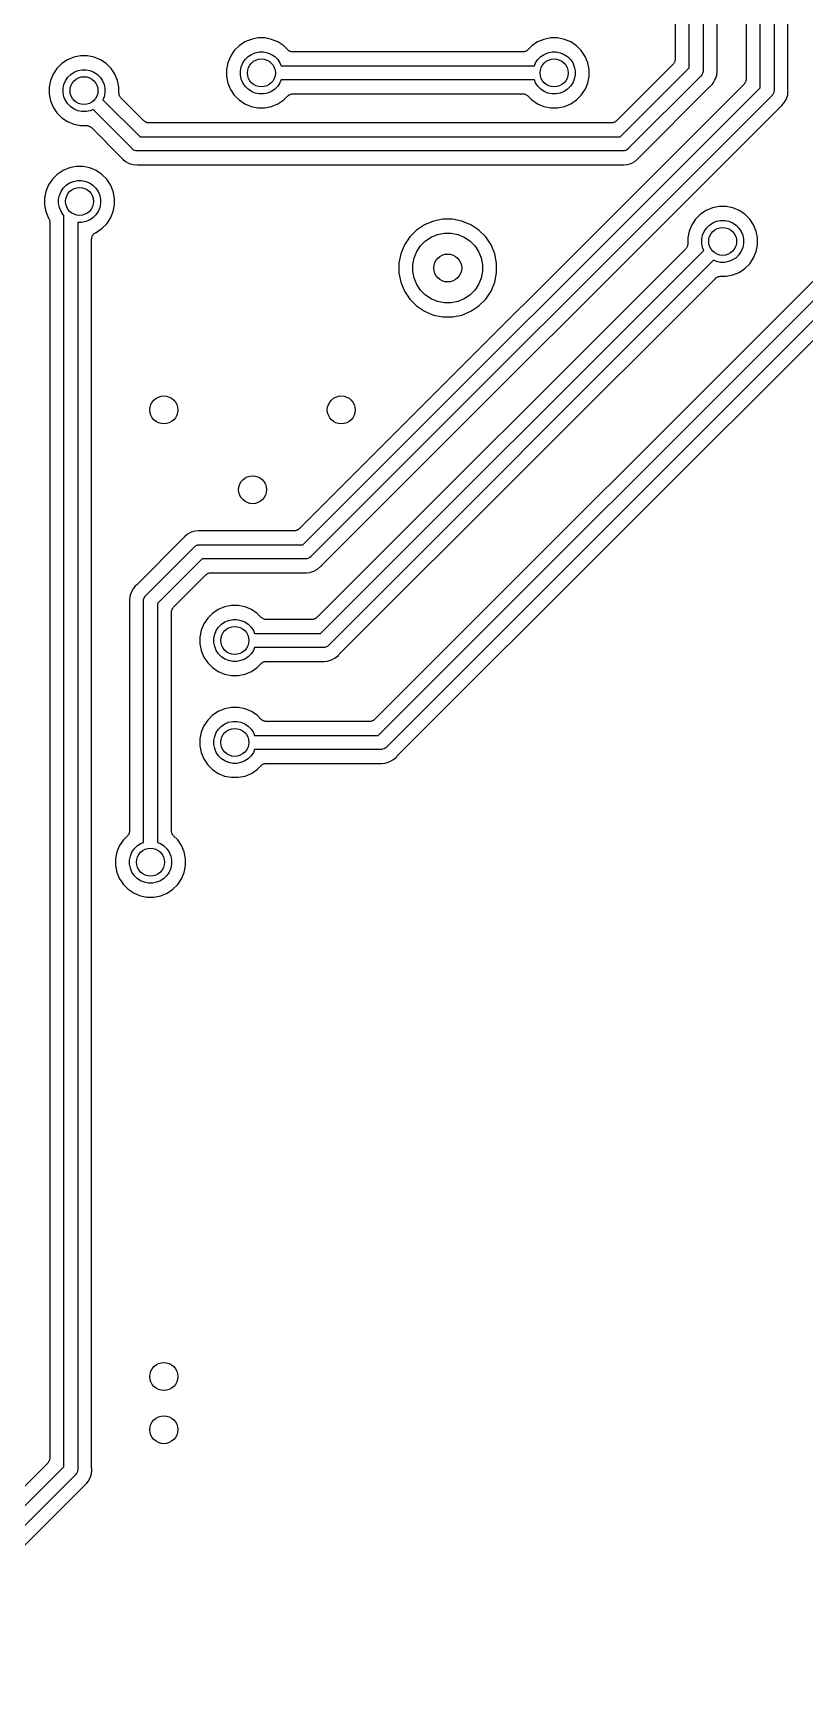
# Model space of a CAD drawing. Extents: x 49 to 143, y -158 to -38.
# Drawn here: x 99.73 to 110.78, y -123.01 to -99.38 of the extents above; entities that cross this region are included whole.
import ezdxf

# ---------------------------------------------------------------- set-up
doc = ezdxf.new("R2010")
doc.units = 0
doc.layers.add('BLACK', color=7, linetype='CONTINUOUS')

msp = doc.modelspace()

# ---------------------------------------------------------------- linework, layer by layer
at = {"layer": 'BLACK', "linetype": 'CONTINUOUS'}
for p, q in [((110.136, -100.162), (110.136, -92.9933)), ((110.336, -92.9933), (110.336, -100.198)), ((109.936, -93.1585), (109.936, -100.037)), ((110.536, -100.183), (110.536, -93.1585)), ((109.12, -99.8787), (109.12, -96.0413)), ((109.32, -96.0413), (109.32, -99.9153)), ((108.92, -96.2065), (108.92, -99.7545)), ((109.52, -99.9005), (109.52, -96.2065)), ((102.851, -99.4682), (102.76, -99.5059)), ((102.948, -99.449), (102.851, -99.4682)), ((103.046, -99.449), (102.948, -99.449)), ((103.143, -99.4682), (103.046, -99.449)), ((103.234, -99.5059), (103.143, -99.4682)), ((107.042, -99.4682), (106.951, -99.5059)), ((107.139, -99.449), (107.042, -99.4682)), ((107.237, -99.449), (107.139, -99.449)), ((107.334, -99.4682), (107.237, -99.449)), ((107.425, -99.5059), (107.334, -99.4682)), ((100.408, -99.703), (100.311, -99.7222)), ((100.506, -99.703), (100.408, -99.703)), ((100.603, -99.7222), (100.506, -99.703)), ((102.554, -99.7122), (102.516, -99.8032)), ((102.609, -99.6303), (102.554, -99.7122)), ((102.678, -99.5606), (102.609, -99.6303)), ((102.76, -99.5059), (102.678, -99.5606)), ((102.764, -99.7578), (102.806, -99.716)), ((102.806, -99.716), (102.855, -99.6831)), ((102.855, -99.6831), (102.909, -99.6605)), ((102.909, -99.6605), (102.967, -99.649)), ((102.967, -99.649), (103.027, -99.649)), ((103.027, -99.649), (103.085, -99.6605)), ((103.085, -99.6605), (103.139, -99.6831)), ((103.139, -99.6831), (103.188, -99.716)), ((103.188, -99.716), (103.23, -99.7578)), ((103.316, -99.5606), (103.234, -99.5059)), ((103.375, -99.6197), (103.316, -99.5606)), ((103.382, -99.6256), (103.375, -99.6197)), ((103.389, -99.6315), (103.382, -99.6256)), ((103.389, -99.6318), (103.389, -99.6315)), ((103.39, -99.6321), (103.389, -99.6318)), ((103.398, -99.6365), (103.39, -99.6321)), ((103.406, -99.6409), (103.398, -99.6365)), ((103.407, -99.6411), (103.406, -99.6409)), ((103.407, -99.6413), (103.407, -99.6411)), ((103.416, -99.644), (103.407, -99.6413)), ((103.425, -99.6468), (103.416, -99.644)), ((103.425, -99.6469), (103.425, -99.6468)), ((103.426, -99.647), (103.425, -99.6469)), ((103.435, -99.648), (103.426, -99.647)), ((103.444, -99.649), (103.435, -99.648)), ((103.445, -99.649), (103.444, -99.649)), ((103.446, -99.649), (103.445, -99.649)), ((103.445, -99.649), (103.445, -99.649)), ((103.445, -99.649), (103.445, -99.649)), ((106.739, -99.649), (103.446, -99.649)), ((114.225, -99.6), (104.617, -109.208)), ((104.67, -109.438), (114.454, -99.6536)), ((106.749, -99.6481), (106.739, -99.649)), ((106.758, -99.6473), (106.749, -99.6481)), ((106.759, -99.6471), (106.758, -99.6471)), ((106.758, -99.6471), (106.758, -99.6473)), ((106.768, -99.6444), (106.759, -99.6471)), ((106.777, -99.6418), (106.768, -99.6444)), ((106.778, -99.6415), (106.777, -99.6416)), ((106.777, -99.6416), (106.777, -99.6418)), ((106.786, -99.6371), (106.778, -99.6415)), ((106.794, -99.6329), (106.786, -99.6371)), ((106.795, -99.6323), (106.794, -99.6325)), ((106.794, -99.6325), (106.794, -99.6329)), ((106.802, -99.6265), (106.795, -99.6323)), ((106.809, -99.6207), (106.802, -99.6265)), ((106.81, -99.62), (106.809, -99.6207)), ((106.869, -99.5606), (106.81, -99.6197)), ((106.81, -99.6197), (106.81, -99.6199)), ((106.81, -99.6199), (106.81, -99.62)), ((106.81, -99.62), (106.81, -99.62)), ((106.951, -99.5059), (106.869, -99.5606)), ((106.955, -99.7578), (106.997, -99.716)), ((106.997, -99.716), (107.046, -99.6831)), ((107.046, -99.6831), (107.1, -99.6605)), ((107.1, -99.6605), (107.158, -99.649)), ((107.158, -99.649), (107.218, -99.649)), ((107.218, -99.649), (107.276, -99.6605)), ((107.276, -99.6605), (107.33, -99.6831)), ((107.33, -99.6831), (107.379, -99.716)), ((107.379, -99.716), (107.421, -99.7578)), ((107.507, -99.5606), (107.425, -99.5059)), ((107.576, -99.6303), (107.507, -99.5606)), ((107.631, -99.7122), (107.576, -99.6303)), ((107.669, -99.8032), (107.631, -99.7122)), ((100.069, -99.8843), (100.014, -99.9662)), ((100.138, -99.8146), (100.069, -99.8843)), ((100.22, -99.7599), (100.138, -99.8146)), ((100.311, -99.7222), (100.22, -99.7599)), ((100.266, -99.97), (100.315, -99.9371)), ((100.315, -99.9371), (100.369, -99.9145)), ((100.369, -99.9145), (100.427, -99.903)), ((100.427, -99.903), (100.487, -99.903)), ((100.487, -99.903), (100.545, -99.9145)), ((100.545, -99.9145), (100.599, -99.9371)), ((100.599, -99.9371), (100.648, -99.97)), ((100.694, -99.7599), (100.603, -99.7222)), ((100.776, -99.8146), (100.694, -99.7599)), ((100.845, -99.8843), (100.776, -99.8146)), ((100.886, -99.9455), (100.845, -99.8843)), ((100.9, -99.9662), (100.886, -99.9455)), ((102.516, -99.8032), (102.497, -99.8998)), ((102.497, -99.8998), (102.497, -99.9982)), ((102.697, -99.9195), (102.709, -99.8615)), ((102.697, -99.9785), (102.697, -99.9195)), ((102.709, -99.8615), (102.731, -99.8069)), ((102.731, -99.8069), (102.764, -99.7578)), ((103.23, -99.7578), (103.263, -99.8069)), ((103.263, -99.8069), (103.28, -99.849)), ((103.28, -99.849), (106.905, -99.849)), ((114.621, -99.7692), (104.786, -109.605)), ((106.905, -99.849), (106.922, -99.8069)), ((106.922, -99.8069), (106.955, -99.7578)), ((107.421, -99.7578), (107.454, -99.8069)), ((107.454, -99.8069), (107.476, -99.8615)), ((107.476, -99.8615), (107.488, -99.9195)), ((107.488, -99.9195), (107.488, -99.9785)), ((107.688, -99.8998), (107.669, -99.8032)), ((107.688, -99.9982), (107.688, -99.8998)), ((108.891, -99.8252), (108.08, -100.636)), ((108.134, -100.865), (109.12, -99.8787)), ((108.897, -99.818), (108.891, -99.8252)), ((108.903, -99.811), (108.897, -99.818)), ((108.908, -99.8019), (108.903, -99.8101)), ((108.903, -99.8101), (108.903, -99.8105)), ((108.903, -99.8105), (108.903, -99.811)), ((108.912, -99.7939), (108.908, -99.8019)), ((108.915, -99.784), (108.912, -99.7929)), ((108.912, -99.7929), (108.912, -99.7934)), ((108.912, -99.7934), (108.912, -99.7939)), ((108.918, -99.7753), (108.915, -99.784)), ((108.919, -99.7651), (108.918, -99.7742)), ((108.918, -99.7742), (108.918, -99.7747)), ((108.918, -99.7747), (108.918, -99.7753)), ((108.92, -99.7559), (108.919, -99.7651)), ((108.92, -99.7545), (108.92, -99.7548)), ((108.92, -99.7548), (108.92, -99.7548)), ((108.92, -99.7548), (108.92, -99.7548)), ((108.92, -99.7548), (108.92, -99.7559)), ((109.317, -99.9452), (109.313, -99.9586)), ((109.319, -99.9398), (109.317, -99.9452)), ((109.32, -99.9251), (109.319, -99.9371)), ((109.319, -99.9371), (109.319, -99.9398)), ((109.32, -99.9153), (109.32, -99.9202)), ((109.32, -99.9202), (109.32, -99.925)), ((109.32, -99.925), (109.32, -99.9251)), ((109.516, -99.979), (109.52, -99.93)), ((109.52, -99.9047), (109.52, -99.9005)), ((109.52, -99.9089), (109.52, -99.9047)), ((109.52, -99.9103), (109.52, -99.9089)), ((109.521, -99.9202), (109.52, -99.9103)), ((109.52, -99.9299), (109.521, -99.9202)), ((109.52, -99.93), (109.52, -99.9299)), ((99.9762, -100.057), (99.957, -100.154)), ((99.957, -100.154), (99.957, -100.252)), ((100.014, -99.9662), (99.9762, -100.057)), ((100.157, -100.173), (100.169, -100.115)), ((100.157, -100.233), (100.157, -100.173)), ((100.169, -100.115), (100.191, -100.061)), ((100.191, -100.061), (100.224, -100.012)), ((100.224, -100.012), (100.266, -99.97)), ((100.648, -99.97), (100.69, -100.012)), ((100.69, -100.012), (100.723, -100.061)), ((100.723, -100.061), (100.745, -100.115)), ((100.745, -100.115), (100.757, -100.173)), ((100.757, -100.173), (100.757, -100.233)), ((100.938, -100.057), (100.9, -99.9662)), ((100.957, -100.154), (100.938, -100.057)), ((100.957, -100.237), (100.957, -100.154)), ((102.497, -99.9982), (102.516, -100.095)), ((102.516, -100.095), (102.554, -100.186)), ((102.554, -100.186), (102.609, -100.268)), ((102.709, -100.037), (102.697, -99.9785)), ((102.731, -100.091), (102.709, -100.037)), ((102.764, -100.14), (102.731, -100.091)), ((102.806, -100.182), (102.764, -100.14)), ((102.855, -100.215), (102.806, -100.182)), ((103.188, -100.182), (103.139, -100.215)), ((103.23, -100.14), (103.188, -100.182)), ((103.263, -100.091), (103.23, -100.14)), ((103.28, -100.049), (103.263, -100.091)), ((106.905, -100.049), (103.28, -100.049)), ((109.907, -100.108), (103.537, -106.478)), ((103.591, -106.707), (110.136, -100.162)), ((106.922, -100.091), (106.905, -100.049)), ((106.955, -100.14), (106.922, -100.091)), ((106.997, -100.182), (106.955, -100.14)), ((107.046, -100.215), (106.997, -100.182)), ((107.379, -100.182), (107.33, -100.215)), ((107.421, -100.14), (107.379, -100.182)), ((107.454, -100.091), (107.421, -100.14)), ((107.476, -100.037), (107.454, -100.091)), ((107.488, -99.9785), (107.476, -100.037)), ((107.576, -100.268), (107.631, -100.186)), ((107.631, -100.186), (107.669, -100.095)), ((107.669, -100.095), (107.688, -99.9982)), ((109.287, -99.9943), (108.249, -101.032)), ((108.401, -101.163), (109.418, -100.146)), ((109.291, -99.9912), (109.287, -99.9943)), ((109.304, -99.976), (109.291, -99.9912)), ((109.313, -99.9586), (109.304, -99.976)), ((109.418, -100.146), (109.419, -100.145)), ((109.419, -100.145), (109.423, -100.143)), ((109.423, -100.143), (109.426, -100.14)), ((109.426, -100.14), (109.433, -100.133)), ((109.433, -100.133), (109.453, -100.109)), ((109.453, -100.109), (109.471, -100.088)), ((109.471, -100.088), (109.486, -100.06)), ((109.486, -100.06), (109.499, -100.036)), ((109.499, -100.036), (109.516, -99.979)), ((109.913, -100.101), (109.907, -100.108)), ((109.919, -100.094), (109.913, -100.101)), ((109.923, -100.085), (109.919, -100.093)), ((109.919, -100.093), (109.919, -100.093)), ((109.919, -100.093), (109.919, -100.094)), ((109.928, -100.077), (109.923, -100.085)), ((109.931, -100.067), (109.928, -100.076)), ((109.928, -100.076), (109.928, -100.076)), ((109.928, -100.076), (109.928, -100.077)), ((109.934, -100.058), (109.931, -100.067)), ((109.935, -100.048), (109.934, -100.057)), ((109.934, -100.057), (109.934, -100.058)), ((109.934, -100.058), (109.934, -100.058)), ((109.936, -100.039), (109.935, -100.048)), ((109.936, -100.037), (109.936, -100.038)), ((109.936, -100.038), (109.936, -100.038)), ((109.936, -100.038), (109.936, -100.038)), ((109.936, -100.038), (109.936, -100.039)), ((110.536, -100.188), (110.536, -100.183)), ((110.536, -100.192), (110.536, -100.188)), ((99.957, -100.252), (99.9762, -100.349)), ((99.9762, -100.349), (100.014, -100.44)), ((100.169, -100.291), (100.157, -100.233)), ((100.191, -100.345), (100.169, -100.291)), ((100.224, -100.394), (100.191, -100.345)), ((100.266, -100.436), (100.224, -100.394)), ((100.745, -100.291), (100.728, -100.333)), ((100.728, -100.333), (101.26, -100.865)), ((100.757, -100.233), (100.745, -100.291)), ((100.958, -100.247), (100.957, -100.237)), ((100.959, -100.256), (100.958, -100.247)), ((100.959, -100.257), (100.959, -100.256)), ((100.959, -100.256), (100.959, -100.256)), ((100.962, -100.266), (100.959, -100.257)), ((100.964, -100.274), (100.962, -100.266)), ((100.964, -100.275), (100.964, -100.274)), ((100.965, -100.275), (100.964, -100.275)), ((100.969, -100.284), (100.965, -100.275)), ((100.973, -100.292), (100.969, -100.284)), ((100.974, -100.293), (100.973, -100.292)), ((100.973, -100.292), (100.973, -100.292)), ((100.98, -100.3), (100.974, -100.293)), ((100.985, -100.307), (100.98, -100.3)), ((100.986, -100.308), (100.985, -100.307)), ((101.314, -100.636), (100.986, -100.308)), ((100.986, -100.308), (100.986, -100.308)), ((100.986, -100.308), (100.986, -100.308)), ((100.986, -100.308), (100.986, -100.308)), ((102.609, -100.268), (102.678, -100.337)), ((102.678, -100.337), (102.76, -100.392)), ((102.76, -100.392), (102.851, -100.43)), ((102.909, -100.237), (102.855, -100.215)), ((102.967, -100.249), (102.909, -100.237)), ((103.027, -100.249), (102.967, -100.249)), ((103.085, -100.237), (103.027, -100.249)), ((103.139, -100.215), (103.085, -100.237)), ((103.143, -100.43), (103.234, -100.392)), ((103.234, -100.392), (103.316, -100.337)), ((103.316, -100.337), (103.375, -100.278)), ((103.375, -100.278), (103.376, -100.277)), ((103.375, -100.278), (103.375, -100.278)), ((103.375, -100.278), (103.375, -100.278)), ((103.375, -100.278), (103.375, -100.278)), ((103.376, -100.277), (103.383, -100.272)), ((103.383, -100.272), (103.39, -100.266)), ((103.39, -100.266), (103.391, -100.265)), ((103.391, -100.265), (103.399, -100.261)), ((103.391, -100.265), (103.391, -100.265)), ((103.399, -100.261), (103.407, -100.257)), ((103.407, -100.257), (103.408, -100.256)), ((103.408, -100.256), (103.417, -100.254)), ((103.408, -100.256), (103.408, -100.256)), ((103.417, -100.254), (103.426, -100.251)), ((103.426, -100.251), (103.427, -100.251)), ((103.427, -100.251), (103.436, -100.25)), ((103.427, -100.251), (103.427, -100.251)), ((103.436, -100.25), (103.446, -100.249)), ((103.446, -100.249), (106.739, -100.249)), ((110.303, -100.277), (103.706, -106.874)), ((106.739, -100.249), (106.74, -100.249)), ((106.74, -100.249), (106.74, -100.249)), ((106.74, -100.249), (106.74, -100.249)), ((106.74, -100.249), (106.741, -100.249)), ((106.741, -100.249), (106.75, -100.25)), ((106.75, -100.25), (106.759, -100.251)), ((106.759, -100.251), (106.76, -100.251)), ((106.76, -100.251), (106.76, -100.251)), ((106.76, -100.251), (106.769, -100.254)), ((106.769, -100.254), (106.778, -100.257)), ((106.778, -100.257), (106.778, -100.257)), ((106.778, -100.257), (106.779, -100.257)), ((106.779, -100.257), (106.787, -100.262)), ((106.787, -100.262), (106.795, -100.266)), ((106.795, -100.266), (106.796, -100.266)), ((106.796, -100.266), (106.796, -100.266)), ((106.796, -100.266), (106.803, -100.272)), ((106.803, -100.272), (106.81, -100.278)), ((106.81, -100.278), (106.869, -100.337)), ((106.869, -100.337), (106.951, -100.392)), ((106.951, -100.392), (107.042, -100.43)), ((107.1, -100.237), (107.046, -100.215)), ((107.158, -100.249), (107.1, -100.237)), ((107.218, -100.249), (107.158, -100.249)), ((107.276, -100.237), (107.218, -100.249)), ((107.33, -100.215), (107.276, -100.237)), ((107.334, -100.43), (107.425, -100.392)), ((107.425, -100.392), (107.507, -100.337)), ((107.507, -100.337), (107.576, -100.268)), ((110.307, -100.274), (110.303, -100.277)), ((110.32, -100.259), (110.307, -100.274)), ((110.329, -100.241), (110.32, -100.259)), ((110.332, -100.23), (110.329, -100.241)), ((110.335, -100.223), (110.332, -100.23)), ((110.336, -100.208), (110.335, -100.215)), ((110.335, -100.215), (110.335, -100.223)), ((110.336, -100.198), (110.336, -100.203)), ((110.336, -100.203), (110.336, -100.208)), ((110.336, -100.208), (110.336, -100.208)), ((110.435, -100.428), (110.439, -100.425)), ((110.439, -100.425), (110.442, -100.422)), ((110.442, -100.422), (110.449, -100.416)), ((110.449, -100.416), (110.487, -100.37)), ((110.487, -100.37), (110.515, -100.318)), ((110.515, -100.318), (110.532, -100.262)), ((110.532, -100.262), (110.536, -100.213)), ((110.536, -100.193), (110.536, -100.192)), ((110.537, -100.203), (110.536, -100.193)), ((110.536, -100.213), (110.537, -100.203)), ((110.536, -100.213), (110.536, -100.213)), ((100.014, -100.44), (100.069, -100.522)), ((100.069, -100.522), (100.138, -100.591)), ((100.138, -100.591), (100.22, -100.646)), ((100.22, -100.646), (100.311, -100.684)), ((100.315, -100.469), (100.266, -100.436)), ((100.369, -100.491), (100.315, -100.469)), ((100.427, -100.503), (100.369, -100.491)), ((100.487, -100.503), (100.427, -100.503)), ((100.545, -100.491), (100.487, -100.503)), ((100.587, -100.474), (100.545, -100.491)), ((101.145, -101.032), (100.587, -100.474)), ((101.321, -100.642), (101.314, -100.636)), ((101.328, -100.648), (101.321, -100.642)), ((101.329, -100.648), (101.328, -100.648)), ((101.337, -100.652), (101.329, -100.648)), ((101.329, -100.648), (101.329, -100.648)), ((101.345, -100.657), (101.337, -100.652)), ((101.346, -100.657), (101.345, -100.657)), ((101.355, -100.66), (101.346, -100.657)), ((101.346, -100.657), (101.346, -100.657)), ((101.364, -100.663), (101.355, -100.66)), ((102.851, -100.43), (102.948, -100.449)), ((102.948, -100.449), (103.046, -100.449)), ((103.046, -100.449), (103.143, -100.43)), ((103.858, -107.005), (110.434, -100.429)), ((107.042, -100.43), (107.139, -100.449)), ((107.139, -100.449), (107.237, -100.449)), ((107.237, -100.449), (107.334, -100.43)), ((108.038, -100.66), (108.029, -100.663)), ((108.047, -100.658), (108.038, -100.66)), ((108.048, -100.657), (108.047, -100.658)), ((108.047, -100.658), (108.047, -100.658)), ((108.056, -100.653), (108.048, -100.657)), ((108.064, -100.649), (108.056, -100.653)), ((108.065, -100.648), (108.064, -100.649)), ((108.064, -100.649), (108.064, -100.649)), ((108.072, -100.642), (108.065, -100.648)), ((108.079, -100.637), (108.072, -100.642)), ((108.08, -100.636), (108.079, -100.637)), ((108.08, -100.636), (108.08, -100.636)), ((108.08, -100.636), (108.08, -100.636)), ((108.08, -100.636), (108.08, -100.636)), ((110.434, -100.429), (110.435, -100.428)), ((100.311, -100.684), (100.408, -100.703)), ((100.408, -100.703), (100.491, -100.703)), ((100.491, -100.703), (100.492, -100.703)), ((100.492, -100.703), (100.492, -100.703)), ((100.492, -100.703), (100.492, -100.703)), ((100.492, -100.703), (100.493, -100.703)), ((100.493, -100.703), (100.502, -100.704)), ((100.502, -100.704), (100.511, -100.705)), ((100.511, -100.705), (100.512, -100.705)), ((100.512, -100.705), (100.512, -100.705)), ((100.512, -100.705), (100.521, -100.708)), ((100.521, -100.708), (100.53, -100.711)), ((100.53, -100.711), (100.53, -100.711)), ((100.53, -100.711), (100.531, -100.711)), ((100.531, -100.711), (100.539, -100.716)), ((100.539, -100.716), (100.547, -100.72)), ((100.547, -100.72), (100.547, -100.72)), ((100.547, -100.72), (100.548, -100.72)), ((100.548, -100.72), (100.555, -100.726)), ((100.555, -100.726), (100.562, -100.732)), ((100.562, -100.732), (100.993, -101.163)), ((101.26, -100.865), (108.134, -100.865)), ((101.365, -100.663), (101.364, -100.663)), ((101.364, -100.663), (101.364, -100.663)), ((101.374, -100.664), (101.365, -100.663)), ((101.383, -100.665), (101.374, -100.664)), ((101.384, -100.665), (101.383, -100.665)), ((101.385, -100.665), (101.384, -100.665)), ((101.384, -100.665), (101.384, -100.665)), ((101.384, -100.665), (101.384, -100.665)), ((108.009, -100.665), (101.385, -100.665)), ((108.019, -100.664), (108.009, -100.665)), ((108.028, -100.663), (108.019, -100.664)), ((108.029, -100.663), (108.028, -100.663)), ((108.028, -100.663), (108.028, -100.663)), ((101.148, -101.036), (101.145, -101.032)), ((101.163, -101.049), (101.148, -101.036)), ((101.178, -101.057), (101.163, -101.049)), ((101.181, -101.058), (101.178, -101.057)), ((101.199, -101.064), (101.181, -101.058)), ((101.201, -101.064), (101.199, -101.064)), ((101.214, -101.065), (101.201, -101.064)), ((101.219, -101.065), (101.214, -101.065)), ((101.214, -101.065), (101.214, -101.065)), ((101.224, -101.065), (101.219, -101.065)), ((108.17, -101.065), (101.224, -101.065)), ((108.175, -101.065), (108.17, -101.065)), ((108.18, -101.065), (108.175, -101.065)), ((108.195, -101.064), (108.18, -101.065)), ((108.18, -101.065), (108.18, -101.065)), ((108.214, -101.058), (108.195, -101.064)), ((108.231, -101.049), (108.214, -101.058)), ((108.246, -101.036), (108.231, -101.049)), ((108.249, -101.032), (108.246, -101.036)), ((100.157, -101.347), (100.075, -101.402)), ((100.248, -101.31), (100.157, -101.347)), ((100.344, -101.29), (100.248, -101.31)), ((100.443, -101.29), (100.344, -101.29)), ((100.539, -101.31), (100.443, -101.29)), ((100.63, -101.347), (100.539, -101.31)), ((100.712, -101.402), (100.63, -101.347)), ((100.993, -101.163), (100.994, -101.164)), ((100.994, -101.164), (100.997, -101.168)), ((100.997, -101.168), (101, -101.171)), ((101, -101.171), (101.006, -101.178)), ((101.006, -101.178), (101.013, -101.184)), ((101.013, -101.184), (101.013, -101.184)), ((101.013, -101.184), (101.052, -101.216)), ((101.052, -101.216), (101.104, -101.244)), ((101.104, -101.244), (101.16, -101.261)), ((101.16, -101.261), (101.219, -101.266)), ((101.219, -101.266), (101.229, -101.265)), ((101.229, -101.265), (101.23, -101.265)), ((101.23, -101.265), (101.234, -101.265)), ((101.234, -101.265), (101.239, -101.265)), ((101.239, -101.265), (108.156, -101.265)), ((108.156, -101.265), (108.157, -101.265)), ((108.157, -101.265), (108.161, -101.265)), ((108.161, -101.265), (108.165, -101.265)), ((108.165, -101.265), (108.175, -101.266)), ((108.175, -101.266), (108.185, -101.265)), ((108.185, -101.265), (108.234, -101.261)), ((108.185, -101.265), (108.185, -101.265)), ((108.234, -101.261), (108.291, -101.244)), ((108.291, -101.244), (108.343, -101.216)), ((108.343, -101.216), (108.388, -101.178)), ((108.388, -101.178), (108.395, -101.171)), ((108.395, -101.169), (108.398, -101.166)), ((108.395, -101.171), (108.395, -101.169)), ((108.398, -101.166), (108.401, -101.163)), ((99.9504, -101.554), (99.9127, -101.645)), ((100.005, -101.472), (99.9504, -101.554)), ((100.075, -101.402), (100.005, -101.472)), ((100.128, -101.648), (100.16, -101.599)), ((100.16, -101.599), (100.202, -101.557)), ((100.202, -101.557), (100.251, -101.525)), ((100.251, -101.525), (100.306, -101.502)), ((100.306, -101.502), (100.364, -101.49)), ((100.364, -101.49), (100.423, -101.49)), ((100.423, -101.49), (100.481, -101.502)), ((100.481, -101.502), (100.536, -101.525)), ((100.536, -101.525), (100.585, -101.557)), ((100.585, -101.557), (100.627, -101.599)), ((100.627, -101.599), (100.659, -101.648)), ((100.782, -101.472), (100.712, -101.402)), ((100.837, -101.554), (100.782, -101.472)), ((100.874, -101.645), (100.837, -101.554)), ((99.9127, -101.645), (99.8935, -101.741)), ((99.8935, -101.741), (99.8935, -101.84)), ((99.8935, -101.84), (99.9127, -101.936)), ((100.093, -101.761), (100.105, -101.703)), ((100.093, -101.82), (100.093, -101.761)), ((100.105, -101.878), (100.093, -101.82)), ((100.105, -101.703), (100.128, -101.648)), ((100.659, -101.648), (100.682, -101.703)), ((100.682, -101.703), (100.694, -101.761)), ((100.694, -101.82), (100.682, -101.878)), ((100.694, -101.761), (100.694, -101.82)), ((100.893, -101.741), (100.874, -101.645)), ((100.874, -101.936), (100.893, -101.84)), ((100.893, -101.84), (100.893, -101.741)), ((99.9127, -101.936), (99.9504, -102.027)), ((99.9504, -102.027), (99.9546, -102.036)), ((99.9546, -102.036), (99.959, -102.044)), ((99.959, -102.044), (99.9591, -102.044)), ((99.9591, -102.044), (99.9594, -102.045)), ((99.9594, -102.045), (99.9619, -102.054)), ((99.9619, -102.054), (99.9646, -102.062)), ((99.9646, -102.062), (99.9647, -102.063)), ((99.9647, -102.063), (99.9648, -102.063)), ((99.9648, -102.063), (99.9656, -102.073)), ((99.9656, -102.073), (99.9665, -102.082)), ((100.128, -101.933), (100.105, -101.878)), ((100.16, -101.982), (100.128, -101.933)), ((100.167, -101.988), (100.16, -101.982)), ((100.166, -119.91), (100.167, -101.988)), ((100.481, -102.079), (100.423, -102.09)), ((100.536, -102.056), (100.481, -102.079)), ((100.585, -102.024), (100.536, -102.056)), ((100.627, -101.982), (100.585, -102.024)), ((100.659, -101.933), (100.627, -101.982)), ((100.682, -101.878), (100.659, -101.933)), ((100.782, -102.109), (100.837, -102.027)), ((100.837, -102.027), (100.874, -101.936)), ((105.46, -102.07), (105.332, -102.123)), ((105.595, -102.043), (105.46, -102.07)), ((105.733, -102.043), (105.595, -102.043)), ((105.868, -102.07), (105.733, -102.043)), ((105.996, -102.123), (105.868, -102.07)), ((109.213, -102.043), (109.158, -102.125)), ((109.282, -101.974), (109.213, -102.043)), ((109.364, -101.919), (109.282, -101.974)), ((109.455, -101.881), (109.364, -101.919)), ((109.552, -101.862), (109.455, -101.881)), ((109.459, -102.096), (109.513, -102.074)), ((109.513, -102.074), (109.571, -102.062)), ((109.65, -101.862), (109.552, -101.862)), ((109.571, -102.062), (109.631, -102.062)), ((109.631, -102.062), (109.689, -102.074)), ((109.747, -101.881), (109.65, -101.862)), ((109.689, -102.074), (109.743, -102.096)), ((109.838, -101.919), (109.747, -101.881)), ((109.92, -101.974), (109.838, -101.919)), ((109.989, -102.043), (109.92, -101.974)), ((110.044, -102.125), (109.989, -102.043)), ((99.9665, -102.082), (99.9665, -119.786)), ((100.423, -102.09), (100.367, -102.09)), ((100.367, -102.09), (100.367, -119.947)), ((100.568, -102.316), (100.569, -102.307)), ((100.569, -102.306), (100.572, -102.297)), ((100.569, -102.307), (100.569, -102.306)), ((100.569, -102.307), (100.569, -102.307)), ((100.572, -102.297), (100.574, -102.288)), ((100.574, -102.288), (100.575, -102.287)), ((100.574, -102.288), (100.574, -102.288)), ((100.575, -102.287), (100.579, -102.279)), ((100.579, -102.279), (100.583, -102.271)), ((100.583, -102.271), (100.584, -102.271)), ((100.584, -102.27), (100.59, -102.263)), ((100.584, -102.271), (100.584, -102.27)), ((100.59, -102.263), (100.596, -102.256)), ((100.596, -102.256), (100.597, -102.255)), ((100.596, -102.256), (100.596, -102.256)), ((100.597, -102.255), (100.604, -102.25)), ((100.604, -102.25), (100.611, -102.244)), ((100.611, -102.244), (100.611, -102.243)), ((100.611, -102.243), (100.612, -102.243)), ((100.612, -102.243), (100.62, -102.239)), ((100.62, -102.239), (100.628, -102.234)), ((100.628, -102.234), (100.63, -102.234)), ((100.63, -102.234), (100.712, -102.179)), ((100.712, -102.179), (100.782, -102.109)), ((105.12, -102.297), (105.044, -102.411)), ((105.218, -102.199), (105.12, -102.297)), ((105.332, -102.123), (105.218, -102.199)), ((105.345, -102.355), (105.427, -102.3)), ((105.427, -102.3), (105.518, -102.262)), ((105.518, -102.262), (105.615, -102.243)), ((105.615, -102.243), (105.713, -102.243)), ((105.713, -102.243), (105.81, -102.262)), ((105.81, -102.262), (105.901, -102.3)), ((105.901, -102.3), (105.983, -102.355)), ((106.11, -102.199), (105.996, -102.123)), ((106.208, -102.297), (106.11, -102.199)), ((106.284, -102.411), (106.208, -102.297)), ((109.12, -102.216), (109.101, -102.313)), ((109.101, -102.313), (109.101, -102.396)), ((109.158, -102.125), (109.12, -102.216)), ((109.301, -102.332), (109.313, -102.274)), ((109.313, -102.274), (109.335, -102.22)), ((109.335, -102.22), (109.368, -102.171)), ((109.368, -102.171), (109.41, -102.129)), ((109.41, -102.129), (109.459, -102.096)), ((109.743, -102.096), (109.792, -102.129)), ((109.792, -102.129), (109.834, -102.171)), ((109.834, -102.171), (109.867, -102.22)), ((109.867, -102.22), (109.889, -102.274)), ((109.889, -102.274), (109.901, -102.332)), ((110.082, -102.216), (110.044, -102.125)), ((110.101, -102.313), (110.082, -102.216)), ((110.101, -102.411), (110.101, -102.313)), ((100.566, -102.327), (100.567, -102.326)), ((100.566, -119.932), (100.566, -102.327)), ((100.567, -102.325), (100.568, -102.316)), ((100.567, -102.326), (100.567, -102.325)), ((100.567, -102.326), (100.567, -102.326)), ((100.567, -102.326), (100.567, -102.326)), ((109.072, -102.467), (103.791, -107.748)), ((103.845, -107.977), (109.33, -102.492)), ((104.991, -102.539), (104.964, -102.674)), ((105.044, -102.411), (104.991, -102.539)), ((105.183, -102.597), (105.221, -102.506)), ((105.221, -102.506), (105.276, -102.424)), ((105.276, -102.424), (105.345, -102.355)), ((105.983, -102.355), (106.052, -102.424)), ((106.052, -102.424), (106.107, -102.506)), ((106.107, -102.506), (106.145, -102.597)), ((106.337, -102.539), (106.284, -102.411)), ((106.364, -102.674), (106.337, -102.539)), ((109.078, -102.46), (109.072, -102.467)), ((109.084, -102.453), (109.078, -102.46)), ((109.088, -102.444), (109.084, -102.452)), ((109.084, -102.452), (109.084, -102.452)), ((109.084, -102.452), (109.084, -102.453)), ((109.093, -102.436), (109.088, -102.444)), ((109.096, -102.426), (109.093, -102.435)), ((109.093, -102.435), (109.093, -102.435)), ((109.093, -102.435), (109.093, -102.436)), ((109.099, -102.417), (109.096, -102.426)), ((109.1, -102.407), (109.099, -102.416)), ((109.099, -102.416), (109.099, -102.417)), ((109.099, -102.417), (109.099, -102.417)), ((109.101, -102.398), (109.1, -102.407)), ((109.101, -102.396), (109.101, -102.397)), ((109.101, -102.397), (109.101, -102.397)), ((109.101, -102.397), (109.101, -102.397)), ((109.101, -102.397), (109.101, -102.398)), ((109.301, -102.392), (109.301, -102.332)), ((109.313, -102.45), (109.301, -102.392)), ((109.33, -102.492), (109.313, -102.45)), ((109.867, -102.504), (109.834, -102.553)), ((109.889, -102.45), (109.867, -102.504)), ((109.901, -102.392), (109.889, -102.45)), ((109.901, -102.332), (109.901, -102.392)), ((110.044, -102.599), (110.082, -102.508)), ((110.082, -102.508), (110.101, -102.411)), ((109.471, -102.633), (103.96, -108.144)), ((104.938, -109.736), (112.025, -102.648)), ((104.964, -102.674), (104.964, -102.812)), ((105.164, -102.694), (105.183, -102.597)), ((105.164, -102.792), (105.164, -102.694)), ((106.145, -102.597), (106.164, -102.694)), ((106.164, -102.694), (106.164, -102.792)), ((106.364, -102.812), (106.364, -102.674)), ((109.513, -102.65), (109.471, -102.633)), ((109.571, -102.662), (109.513, -102.65)), ((109.631, -102.662), (109.571, -102.662)), ((109.689, -102.65), (109.631, -102.662)), ((109.743, -102.628), (109.689, -102.65)), ((109.792, -102.595), (109.743, -102.628)), ((109.834, -102.553), (109.792, -102.595)), ((109.838, -102.805), (109.92, -102.75)), ((109.92, -102.75), (109.989, -102.681)), ((109.989, -102.681), (110.044, -102.599)), ((104.112, -108.275), (109.496, -102.891)), ((104.964, -102.812), (104.991, -102.947)), ((104.991, -102.947), (105.044, -103.075)), ((105.183, -102.889), (105.164, -102.792)), ((105.221, -102.98), (105.183, -102.889)), ((105.276, -103.062), (105.221, -102.98)), ((106.107, -102.98), (106.052, -103.062)), ((106.145, -102.889), (106.107, -102.98)), ((106.164, -102.792), (106.145, -102.889)), ((106.284, -103.075), (106.337, -102.947)), ((106.337, -102.947), (106.364, -102.812)), ((109.496, -102.891), (109.497, -102.89)), ((109.496, -102.891), (109.496, -102.891)), ((109.496, -102.891), (109.496, -102.891)), ((109.496, -102.891), (109.496, -102.891)), ((109.497, -102.89), (109.504, -102.885)), ((109.504, -102.885), (109.511, -102.879)), ((109.511, -102.879), (109.512, -102.878)), ((109.512, -102.878), (109.52, -102.874)), ((109.512, -102.878), (109.512, -102.878)), ((109.52, -102.874), (109.529, -102.87)), ((109.529, -102.87), (109.529, -102.869)), ((109.529, -102.869), (109.53, -102.869)), ((109.53, -102.869), (109.538, -102.867)), ((109.538, -102.867), (109.547, -102.864)), ((109.547, -102.864), (109.548, -102.864)), ((109.548, -102.864), (109.557, -102.863)), ((109.548, -102.864), (109.548, -102.864)), ((109.557, -102.863), (109.567, -102.862)), ((109.567, -102.862), (109.65, -102.862)), ((109.65, -102.862), (109.747, -102.843)), ((109.747, -102.843), (109.838, -102.805)), ((105.044, -103.075), (105.12, -103.189)), ((105.12, -103.189), (105.218, -103.287)), ((105.345, -103.131), (105.276, -103.062)), ((105.427, -103.186), (105.345, -103.131)), ((105.518, -103.224), (105.427, -103.186)), ((105.615, -103.243), (105.518, -103.224)), ((105.713, -103.243), (105.615, -103.243)), ((105.81, -103.224), (105.713, -103.243)), ((105.901, -103.186), (105.81, -103.224)), ((105.983, -103.131), (105.901, -103.186)), ((106.052, -103.062), (105.983, -103.131)), ((106.11, -103.287), (106.208, -103.189)), ((106.208, -103.189), (106.284, -103.075)), ((105.218, -103.287), (105.332, -103.363)), ((105.332, -103.363), (105.46, -103.416)), ((105.46, -103.416), (105.595, -103.443)), ((105.595, -103.443), (105.733, -103.443)), ((105.733, -103.443), (105.868, -103.416)), ((105.868, -103.416), (105.996, -103.363)), ((105.996, -103.363), (106.11, -103.287)), ((101.941, -106.556), (101.902, -106.588)), ((101.993, -106.528), (101.941, -106.556)), ((102.049, -106.511), (101.993, -106.528)), ((102.098, -106.507), (102.049, -106.511)), ((102.108, -106.506), (102.098, -106.507)), ((102.098, -106.507), (102.098, -106.507)), ((102.118, -106.507), (102.108, -106.506)), ((102.122, -106.507), (102.118, -106.507)), ((102.126, -106.507), (102.122, -106.507)), ((102.128, -106.507), (102.126, -106.507)), ((103.466, -106.507), (102.128, -106.507)), ((103.476, -106.506), (103.466, -106.507)), ((103.485, -106.505), (103.476, -106.506)), ((103.486, -106.505), (103.485, -106.505)), ((103.485, -106.505), (103.485, -106.505)), ((103.495, -106.502), (103.486, -106.505)), ((103.503, -106.5), (103.495, -106.502)), ((103.504, -106.5), (103.503, -106.5)), ((103.513, -106.495), (103.504, -106.499)), ((103.504, -106.499), (103.504, -106.5)), ((103.521, -106.491), (103.513, -106.495)), ((103.522, -106.49), (103.521, -106.491)), ((103.521, -106.491), (103.521, -106.491)), ((103.529, -106.484), (103.522, -106.49)), ((103.536, -106.479), (103.529, -106.484)), ((103.537, -106.478), (103.536, -106.479)), ((103.537, -106.478), (103.537, -106.478)), ((103.537, -106.478), (103.537, -106.478)), ((103.537, -106.478), (103.537, -106.478)), ((101.882, -106.609), (101.211, -107.279)), ((101.342, -107.431), (102.034, -106.74)), ((101.885, -106.605), (101.882, -106.609)), ((101.888, -106.603), (101.885, -106.605)), ((101.889, -106.601), (101.888, -106.603)), ((101.895, -106.594), (101.889, -106.601)), ((101.902, -106.588), (101.895, -106.594)), ((101.902, -106.588), (101.902, -106.588)), ((102.034, -106.74), (102.037, -106.736)), ((102.037, -106.736), (102.052, -106.723)), ((102.052, -106.723), (102.07, -106.714)), ((102.07, -106.714), (102.083, -106.71)), ((102.083, -106.71), (102.088, -106.708)), ((102.088, -106.708), (102.09, -106.708)), ((102.09, -106.708), (102.103, -106.707)), ((102.103, -106.707), (102.103, -106.707)), ((102.103, -106.707), (102.108, -106.707)), ((102.108, -106.707), (102.113, -106.707)), ((102.113, -106.707), (103.591, -106.707)), ((102.149, -106.907), (101.509, -107.547)), ((103.627, -106.907), (102.149, -106.907)), ((103.632, -106.907), (103.627, -106.907)), ((103.637, -106.907), (103.632, -106.907)), ((103.652, -106.906), (103.637, -106.907)), ((103.637, -106.907), (103.637, -106.907)), ((103.67, -106.9), (103.652, -106.906)), ((103.688, -106.891), (103.67, -106.9)), ((103.703, -106.878), (103.688, -106.891)), ((103.706, -106.874), (103.703, -106.878)), ((103.799, -107.058), (103.845, -107.02)), ((103.845, -107.02), (103.851, -107.013)), ((103.851, -107.013), (103.852, -107.011)), ((103.852, -107.011), (103.855, -107.008)), ((103.855, -107.008), (103.858, -107.005)), ((101.739, -107.6), (102.203, -107.136)), ((102.203, -107.136), (102.204, -107.135)), ((102.203, -107.136), (102.203, -107.136)), ((102.203, -107.136), (102.203, -107.136)), ((102.203, -107.136), (102.203, -107.136)), ((102.204, -107.135), (102.211, -107.13)), ((102.211, -107.13), (102.218, -107.124)), ((102.218, -107.124), (102.219, -107.123)), ((102.219, -107.123), (102.227, -107.119)), ((102.219, -107.123), (102.219, -107.123)), ((102.227, -107.119), (102.236, -107.115)), ((102.236, -107.115), (102.236, -107.114)), ((102.236, -107.114), (102.237, -107.114)), ((102.237, -107.114), (102.245, -107.112)), ((102.245, -107.112), (102.254, -107.109)), ((102.254, -107.109), (102.255, -107.109)), ((102.255, -107.109), (102.264, -107.108)), ((102.255, -107.109), (102.255, -107.109)), ((102.264, -107.108), (102.274, -107.107)), ((102.274, -107.107), (103.612, -107.107)), ((103.612, -107.107), (103.614, -107.107)), ((103.614, -107.107), (103.618, -107.107)), ((103.618, -107.107), (103.622, -107.107)), ((103.622, -107.107), (103.632, -107.108)), ((103.632, -107.108), (103.642, -107.107)), ((103.642, -107.107), (103.691, -107.103)), ((103.642, -107.107), (103.642, -107.107)), ((103.691, -107.103), (103.747, -107.086)), ((103.747, -107.086), (103.799, -107.058)), ((101.114, -107.447), (101.108, -107.505)), ((101.108, -107.505), (101.109, -107.515)), ((101.122, -107.421), (101.114, -107.447)), ((101.131, -107.39), (101.122, -107.421)), ((101.122, -107.421), (101.122, -107.421)), ((101.159, -107.338), (101.131, -107.39)), ((101.196, -107.292), (101.159, -107.338)), ((101.204, -107.286), (101.196, -107.292)), ((101.207, -107.283), (101.204, -107.286)), ((101.21, -107.28), (101.207, -107.283)), ((101.211, -107.279), (101.21, -107.28)), ((101.309, -107.501), (101.311, -107.487)), ((101.309, -107.505), (101.309, -107.501)), ((101.309, -107.501), (101.309, -107.501)), ((101.309, -107.51), (101.309, -107.505)), ((101.31, -110.969), (101.309, -107.51)), ((101.311, -107.486), (101.313, -107.48)), ((101.311, -107.487), (101.311, -107.486)), ((101.313, -107.48), (101.317, -107.467)), ((101.317, -107.467), (101.326, -107.45)), ((101.326, -107.45), (101.338, -107.434)), ((101.338, -107.434), (101.342, -107.431)), ((101.109, -107.515), (101.109, -107.517)), ((101.109, -107.517), (101.109, -107.521)), ((101.109, -107.521), (101.109, -107.525)), ((101.109, -107.525), (101.11, -110.803)), ((101.509, -107.547), (101.509, -110.969)), ((101.709, -110.803), (101.709, -107.671)), ((101.709, -107.671), (101.71, -107.671)), ((101.71, -107.67), (101.711, -107.661)), ((101.71, -107.671), (101.71, -107.67)), ((101.71, -107.671), (101.71, -107.671)), ((101.71, -107.671), (101.71, -107.671)), ((101.711, -107.661), (101.711, -107.651)), ((101.711, -107.651), (101.712, -107.651)), ((101.712, -107.65), (101.714, -107.642)), ((101.712, -107.651), (101.712, -107.65)), ((101.714, -107.642), (101.717, -107.633)), ((101.717, -107.633), (101.717, -107.632)), ((101.717, -107.632), (101.718, -107.632)), ((101.718, -107.632), (101.722, -107.624)), ((101.722, -107.624), (101.726, -107.616)), ((101.726, -107.616), (101.727, -107.615)), ((101.727, -107.615), (101.733, -107.608)), ((101.727, -107.615), (101.727, -107.615)), ((101.733, -107.608), (101.739, -107.6)), ((102.297, -107.689), (102.228, -107.758)), ((102.379, -107.634), (102.297, -107.689)), ((102.47, -107.596), (102.379, -107.634)), ((102.567, -107.577), (102.47, -107.596)), ((102.665, -107.577), (102.567, -107.577)), ((102.762, -107.596), (102.665, -107.577)), ((102.853, -107.634), (102.762, -107.596)), ((102.935, -107.689), (102.853, -107.634)), ((102.994, -107.748), (102.935, -107.689)), ((103.001, -107.754), (102.994, -107.748)), ((103.79, -107.749), (103.783, -107.754)), ((103.791, -107.748), (103.79, -107.749)), ((103.791, -107.748), (103.791, -107.748)), ((103.791, -107.748), (103.791, -107.748)), ((103.791, -107.748), (103.791, -107.748)), ((102.135, -107.931), (102.116, -108.028)), ((102.173, -107.84), (102.135, -107.931)), ((102.228, -107.758), (102.173, -107.84)), ((102.328, -107.989), (102.35, -107.935)), ((102.35, -107.935), (102.383, -107.886)), ((102.383, -107.886), (102.425, -107.844)), ((102.425, -107.844), (102.474, -107.811)), ((102.474, -107.811), (102.528, -107.789)), ((102.528, -107.789), (102.586, -107.777)), ((102.586, -107.777), (102.646, -107.777)), ((102.646, -107.777), (102.704, -107.789)), ((102.704, -107.789), (102.758, -107.811)), ((102.758, -107.811), (102.807, -107.844)), ((102.807, -107.844), (102.849, -107.886)), ((102.849, -107.886), (102.882, -107.935)), ((102.882, -107.935), (102.899, -107.977)), ((102.899, -107.977), (103.845, -107.977)), ((103.008, -107.76), (103.001, -107.754)), ((103.009, -107.76), (103.008, -107.76)), ((103.008, -107.76), (103.008, -107.76)), ((103.017, -107.764), (103.009, -107.76)), ((103.025, -107.769), (103.017, -107.764)), ((103.026, -107.769), (103.025, -107.769)), ((103.035, -107.772), (103.026, -107.769)), ((103.026, -107.769), (103.026, -107.769)), ((103.044, -107.775), (103.035, -107.772)), ((103.045, -107.775), (103.044, -107.775)), ((103.044, -107.775), (103.044, -107.775)), ((103.054, -107.776), (103.045, -107.775)), ((103.063, -107.777), (103.054, -107.776)), ((103.064, -107.777), (103.063, -107.777)), ((103.065, -107.777), (103.064, -107.777)), ((103.064, -107.777), (103.064, -107.777)), ((103.064, -107.777), (103.064, -107.777)), ((103.72, -107.777), (103.065, -107.777)), ((103.73, -107.776), (103.72, -107.777)), ((103.739, -107.775), (103.73, -107.776)), ((103.74, -107.775), (103.739, -107.775)), ((103.739, -107.775), (103.739, -107.775)), ((103.749, -107.772), (103.74, -107.775)), ((103.757, -107.77), (103.749, -107.772)), ((103.758, -107.77), (103.757, -107.77)), ((103.767, -107.765), (103.758, -107.769)), ((103.758, -107.769), (103.758, -107.77)), ((103.775, -107.761), (103.767, -107.765)), ((103.776, -107.76), (103.775, -107.761)), ((103.775, -107.761), (103.775, -107.761)), ((103.783, -107.754), (103.776, -107.76)), ((102.116, -108.028), (102.116, -108.126)), ((102.116, -108.126), (102.135, -108.223)), ((102.135, -108.223), (102.173, -108.314)), ((102.316, -108.047), (102.328, -107.989)), ((102.316, -108.107), (102.316, -108.047)), ((102.328, -108.165), (102.316, -108.107)), ((102.35, -108.219), (102.328, -108.165)), ((102.383, -108.268), (102.35, -108.219)), ((102.882, -108.219), (102.849, -108.268)), ((102.899, -108.177), (102.882, -108.219)), ((103.881, -108.177), (102.899, -108.177)), ((103.886, -108.177), (103.881, -108.177)), ((103.891, -108.177), (103.886, -108.177)), ((103.906, -108.176), (103.891, -108.177)), ((103.891, -108.177), (103.891, -108.177)), ((103.924, -108.17), (103.906, -108.176)), ((103.942, -108.161), (103.924, -108.17)), ((103.957, -108.148), (103.942, -108.161)), ((103.96, -108.144), (103.957, -108.148)), ((102.173, -108.314), (102.228, -108.396)), ((102.228, -108.396), (102.297, -108.465)), ((102.425, -108.31), (102.383, -108.268)), ((102.474, -108.343), (102.425, -108.31)), ((102.528, -108.365), (102.474, -108.343)), ((102.586, -108.377), (102.528, -108.365)), ((102.646, -108.377), (102.586, -108.377)), ((102.704, -108.365), (102.646, -108.377)), ((102.758, -108.343), (102.704, -108.365)), ((102.807, -108.31), (102.758, -108.343)), ((102.849, -108.268), (102.807, -108.31)), ((102.935, -108.465), (102.994, -108.406)), ((102.994, -108.406), (102.995, -108.405)), ((102.994, -108.406), (102.994, -108.406)), ((102.994, -108.406), (102.994, -108.406)), ((102.994, -108.406), (102.994, -108.406)), ((102.995, -108.405), (103.002, -108.4)), ((103.002, -108.4), (103.009, -108.394)), ((103.009, -108.394), (103.01, -108.393)), ((103.01, -108.393), (103.018, -108.389)), ((103.01, -108.393), (103.01, -108.393)), ((103.018, -108.389), (103.026, -108.385)), ((103.026, -108.385), (103.027, -108.384)), ((103.027, -108.384), (103.036, -108.382)), ((103.027, -108.384), (103.027, -108.384)), ((103.036, -108.382), (103.045, -108.379)), ((103.045, -108.379), (103.046, -108.379)), ((103.046, -108.379), (103.055, -108.378)), ((103.046, -108.379), (103.046, -108.379)), ((103.055, -108.378), (103.065, -108.377)), ((103.065, -108.377), (103.866, -108.377)), ((103.866, -108.377), (103.868, -108.377)), ((103.868, -108.377), (103.872, -108.377)), ((103.872, -108.377), (103.876, -108.377)), ((103.876, -108.377), (103.886, -108.378)), ((103.886, -108.378), (103.896, -108.377)), ((103.896, -108.377), (103.945, -108.373)), ((103.896, -108.377), (103.896, -108.377)), ((103.945, -108.373), (104.001, -108.356)), ((104.001, -108.356), (104.053, -108.328)), ((104.053, -108.328), (104.099, -108.29)), ((104.099, -108.29), (104.105, -108.283)), ((104.105, -108.283), (104.106, -108.281)), ((104.106, -108.281), (104.109, -108.278)), ((104.109, -108.278), (104.112, -108.275)), ((102.297, -108.465), (102.379, -108.52)), ((102.379, -108.52), (102.47, -108.558)), ((102.47, -108.558), (102.567, -108.577)), ((102.567, -108.577), (102.665, -108.577)), ((102.665, -108.577), (102.762, -108.558)), ((102.762, -108.558), (102.853, -108.52)), ((102.853, -108.52), (102.935, -108.465)), ((102.297, -109.149), (102.228, -109.219)), ((102.379, -109.094), (102.297, -109.149)), ((102.47, -109.057), (102.379, -109.094)), ((102.567, -109.037), (102.47, -109.057)), ((102.665, -109.037), (102.567, -109.037)), ((102.762, -109.057), (102.665, -109.037)), ((102.853, -109.094), (102.762, -109.057)), ((102.935, -109.149), (102.853, -109.094)), ((102.994, -109.208), (102.935, -109.149)), ((102.135, -109.392), (102.116, -109.488)), ((102.173, -109.301), (102.135, -109.392)), ((102.228, -109.219), (102.173, -109.301)), ((102.328, -109.45), (102.35, -109.395)), ((102.35, -109.395), (102.383, -109.346)), ((102.383, -109.346), (102.425, -109.304)), ((102.425, -109.304), (102.474, -109.272)), ((102.474, -109.272), (102.528, -109.249)), ((102.528, -109.249), (102.586, -109.237)), ((102.586, -109.237), (102.646, -109.237)), ((102.646, -109.237), (102.704, -109.249)), ((102.704, -109.249), (102.758, -109.272)), ((102.758, -109.272), (102.807, -109.304)), ((102.807, -109.304), (102.849, -109.346)), ((102.849, -109.346), (102.882, -109.395)), ((102.882, -109.395), (102.899, -109.438)), ((103.001, -109.214), (102.994, -109.208)), ((103.008, -109.22), (103.001, -109.214)), ((103.009, -109.221), (103.008, -109.22)), ((103.008, -109.22), (103.008, -109.22)), ((103.017, -109.225), (103.009, -109.221)), ((103.025, -109.229), (103.017, -109.225)), ((103.026, -109.23), (103.025, -109.229)), ((103.035, -109.233), (103.026, -109.23)), ((103.026, -109.23), (103.026, -109.23)), ((103.044, -109.235), (103.035, -109.233)), ((103.045, -109.236), (103.044, -109.235)), ((103.044, -109.235), (103.044, -109.235)), ((103.054, -109.236), (103.045, -109.236)), ((103.063, -109.237), (103.054, -109.236)), ((103.064, -109.237), (103.063, -109.237)), ((103.065, -109.237), (103.064, -109.237)), ((103.064, -109.237), (103.064, -109.237)), ((103.064, -109.237), (103.064, -109.237)), ((104.546, -109.237), (103.065, -109.237)), ((104.555, -109.237), (104.546, -109.237)), ((104.564, -109.236), (104.555, -109.237)), ((104.565, -109.236), (104.564, -109.236)), ((104.574, -109.233), (104.565, -109.236)), ((104.565, -109.236), (104.565, -109.236)), ((104.583, -109.23), (104.574, -109.233)), ((104.584, -109.23), (104.583, -109.23)), ((104.583, -109.23), (104.583, -109.23)), ((104.592, -109.226), (104.584, -109.23)), ((104.6, -109.221), (104.592, -109.226)), ((104.601, -109.221), (104.6, -109.221)), ((104.608, -109.215), (104.601, -109.221)), ((104.601, -109.221), (104.601, -109.221)), ((104.616, -109.209), (104.608, -109.215)), ((104.617, -109.208), (104.616, -109.208)), ((104.616, -109.208), (104.616, -109.208)), ((104.616, -109.208), (104.616, -109.208)), ((104.616, -109.208), (104.616, -109.209)), ((102.116, -109.488), (102.116, -109.587)), ((102.116, -109.587), (102.135, -109.683)), ((102.316, -109.508), (102.328, -109.45)), ((102.316, -109.567), (102.316, -109.508)), ((102.328, -109.625), (102.316, -109.567)), ((102.35, -109.68), (102.328, -109.625)), ((102.899, -109.637), (102.882, -109.68)), ((102.899, -109.438), (104.67, -109.438)), ((104.707, -109.637), (102.899, -109.637)), ((104.712, -109.638), (104.707, -109.637)), ((104.716, -109.637), (104.712, -109.638)), ((104.731, -109.636), (104.716, -109.637)), ((104.716, -109.637), (104.716, -109.637)), ((104.75, -109.63), (104.731, -109.636)), ((104.767, -109.621), (104.75, -109.63)), ((104.783, -109.609), (104.767, -109.621)), ((104.786, -109.605), (104.783, -109.609)), ((102.135, -109.683), (102.173, -109.774)), ((102.173, -109.774), (102.228, -109.856)), ((102.228, -109.856), (102.297, -109.926)), ((102.383, -109.729), (102.35, -109.68)), ((102.425, -109.771), (102.383, -109.729)), ((102.474, -109.803), (102.425, -109.771)), ((102.528, -109.826), (102.474, -109.803)), ((102.586, -109.837), (102.528, -109.826)), ((102.646, -109.837), (102.586, -109.837)), ((102.704, -109.826), (102.646, -109.837)), ((102.758, -109.803), (102.704, -109.826)), ((102.807, -109.771), (102.758, -109.803)), ((102.849, -109.729), (102.807, -109.771)), ((102.882, -109.68), (102.849, -109.729)), ((102.935, -109.926), (102.994, -109.867)), ((102.994, -109.867), (102.995, -109.866)), ((102.994, -109.867), (102.994, -109.867)), ((102.994, -109.867), (102.994, -109.867)), ((102.994, -109.867), (102.994, -109.867)), ((102.995, -109.866), (103.002, -109.86)), ((103.002, -109.86), (103.009, -109.854)), ((103.009, -109.854), (103.01, -109.854)), ((103.01, -109.854), (103.018, -109.849)), ((103.01, -109.854), (103.01, -109.854)), ((103.018, -109.849), (103.026, -109.845)), ((103.026, -109.845), (103.027, -109.845)), ((103.027, -109.845), (103.036, -109.842)), ((103.027, -109.845), (103.027, -109.845)), ((103.036, -109.842), (103.045, -109.839)), ((103.045, -109.839), (103.046, -109.839)), ((103.046, -109.839), (103.055, -109.838)), ((103.046, -109.839), (103.046, -109.839)), ((103.055, -109.838), (103.065, -109.837)), ((103.065, -109.837), (104.692, -109.837)), ((104.692, -109.837), (104.693, -109.838)), ((104.693, -109.838), (104.697, -109.838)), ((104.697, -109.838), (104.702, -109.838)), ((104.702, -109.838), (104.712, -109.839)), ((104.712, -109.839), (104.721, -109.838)), ((104.721, -109.838), (104.77, -109.833)), ((104.721, -109.838), (104.721, -109.838)), ((104.77, -109.833), (104.827, -109.816)), ((104.827, -109.816), (104.879, -109.788)), ((104.879, -109.788), (104.925, -109.751)), ((104.925, -109.751), (104.931, -109.743)), ((104.931, -109.743), (104.932, -109.742)), ((104.932, -109.742), (104.935, -109.739)), ((104.935, -109.739), (104.938, -109.736)), ((102.297, -109.926), (102.379, -109.981)), ((102.379, -109.981), (102.47, -110.018)), ((102.47, -110.018), (102.567, -110.037)), ((102.567, -110.037), (102.665, -110.037)), ((102.665, -110.037), (102.762, -110.018)), ((102.762, -110.018), (102.853, -109.981)), ((102.853, -109.981), (102.935, -109.926)), ((101.109, -110.805), (101.108, -110.814)), ((101.108, -110.814), (101.108, -110.823)), ((101.11, -110.803), (101.109, -110.804)), ((101.109, -110.804), (101.109, -110.804)), ((101.109, -110.804), (101.109, -110.804)), ((101.109, -110.804), (101.109, -110.805)), ((101.71, -110.813), (101.709, -110.803)), ((101.711, -110.822), (101.71, -110.813)), ((101.711, -110.823), (101.711, -110.822)), ((101.711, -110.822), (101.711, -110.822)), ((100.966, -111.015), (100.929, -111.106)), ((101.021, -110.933), (100.966, -111.015)), ((101.08, -110.874), (101.021, -110.933)), ((101.086, -110.867), (101.08, -110.874)), ((101.092, -110.86), (101.086, -110.867)), ((101.093, -110.859), (101.092, -110.86)), ((101.092, -110.86), (101.092, -110.86)), ((101.097, -110.851), (101.093, -110.859)), ((101.101, -110.843), (101.097, -110.851)), ((101.102, -110.842), (101.101, -110.843)), ((101.105, -110.833), (101.102, -110.842)), ((101.102, -110.842), (101.102, -110.842)), ((101.107, -110.824), (101.105, -110.833)), ((101.108, -110.823), (101.107, -110.824)), ((101.107, -110.824), (101.107, -110.824)), ((101.176, -111.061), (101.218, -111.019)), ((101.218, -111.019), (101.267, -110.986)), ((101.267, -110.986), (101.31, -110.969)), ((101.509, -110.969), (101.552, -110.986)), ((101.552, -110.986), (101.601, -111.019)), ((101.601, -111.019), (101.643, -111.061)), ((101.714, -110.832), (101.711, -110.823)), ((101.717, -110.841), (101.714, -110.832)), ((101.717, -110.842), (101.717, -110.841)), ((101.717, -110.841), (101.717, -110.841)), ((101.721, -110.85), (101.717, -110.842)), ((101.726, -110.858), (101.721, -110.85)), ((101.726, -110.859), (101.726, -110.858)), ((101.726, -110.858), (101.726, -110.858)), ((101.732, -110.866), (101.726, -110.859)), ((101.738, -110.873), (101.732, -110.866)), ((101.739, -110.874), (101.738, -110.873)), ((101.798, -110.933), (101.739, -110.874)), ((101.739, -110.874), (101.739, -110.874)), ((101.739, -110.874), (101.739, -110.874)), ((101.739, -110.874), (101.739, -110.874)), ((101.853, -111.015), (101.798, -110.933)), ((101.89, -111.106), (101.853, -111.015)), ((100.929, -111.106), (100.909, -111.203)), ((100.909, -111.203), (100.909, -111.301)), ((101.109, -111.222), (101.121, -111.164)), ((101.109, -111.282), (101.109, -111.222)), ((101.121, -111.34), (101.109, -111.282)), ((101.121, -111.164), (101.144, -111.11)), ((101.144, -111.11), (101.176, -111.061)), ((101.643, -111.061), (101.675, -111.11)), ((101.675, -111.11), (101.698, -111.164)), ((101.698, -111.164), (101.709, -111.222)), ((101.709, -111.282), (101.698, -111.34)), ((101.709, -111.222), (101.709, -111.282)), ((101.909, -111.203), (101.89, -111.106)), ((101.909, -111.301), (101.909, -111.203)), ((100.909, -111.301), (100.929, -111.398)), ((100.929, -111.398), (100.966, -111.489)), ((100.966, -111.489), (101.021, -111.571)), ((101.144, -111.394), (101.121, -111.34)), ((101.176, -111.443), (101.144, -111.394)), ((101.218, -111.485), (101.176, -111.443)), ((101.267, -111.518), (101.218, -111.485)), ((101.322, -111.54), (101.267, -111.518)), ((101.552, -111.518), (101.497, -111.54)), ((101.601, -111.485), (101.552, -111.518)), ((101.643, -111.443), (101.601, -111.485)), ((101.675, -111.394), (101.643, -111.443)), ((101.698, -111.34), (101.675, -111.394)), ((101.798, -111.571), (101.853, -111.489)), ((101.853, -111.489), (101.89, -111.398)), ((101.89, -111.398), (101.909, -111.301)), ((101.021, -111.571), (101.091, -111.64)), ((101.091, -111.64), (101.173, -111.695)), ((101.173, -111.695), (101.264, -111.733)), ((101.264, -111.733), (101.36, -111.752)), ((101.38, -111.552), (101.322, -111.54)), ((101.36, -111.752), (101.459, -111.752)), ((101.439, -111.552), (101.38, -111.552)), ((101.497, -111.54), (101.439, -111.552)), ((101.459, -111.752), (101.555, -111.733)), ((101.555, -111.733), (101.646, -111.695)), ((101.646, -111.695), (101.728, -111.64)), ((101.728, -111.64), (101.798, -111.571)), ((99.9655, -119.796), (99.9645, -119.806)), ((99.9665, -119.787), (99.9655, -119.796)), ((99.9665, -119.786), (99.9665, -119.786)), ((99.9665, -119.786), (99.9665, -119.786)), ((99.9665, -119.786), (99.9665, -119.786)), ((99.9665, -119.786), (99.9665, -119.787)), ((99.9372, -119.857), (97.314, -122.48)), ((97.3676, -122.709), (100.166, -119.91)), ((100.334, -120.026), (97.4832, -122.876)), ((99.9431, -119.849), (99.9372, -119.857)), ((99.949, -119.842), (99.9431, -119.849)), ((99.9493, -119.842), (99.949, -119.842)), ((99.9496, -119.841), (99.9493, -119.842)), ((99.954, -119.833), (99.9496, -119.841)), ((99.9584, -119.825), (99.954, -119.833)), ((99.9586, -119.825), (99.9584, -119.825)), ((99.9588, -119.824), (99.9586, -119.825)), ((99.9615, -119.815), (99.9588, -119.824)), ((99.9643, -119.807), (99.9615, -119.815)), ((99.9644, -119.806), (99.9643, -119.807)), ((99.9645, -119.806), (99.9644, -119.806)), ((100.338, -120.023), (100.334, -120.026)), ((100.35, -120.007), (100.338, -120.023)), ((100.359, -119.99), (100.35, -120.007)), ((100.363, -119.977), (100.359, -119.99)), ((100.365, -119.971), (100.363, -119.977)), ((100.366, -119.966), (100.365, -119.971)), ((100.367, -119.956), (100.366, -119.966)), ((100.367, -119.947), (100.367, -119.952)), ((100.367, -119.952), (100.367, -119.956)), ((100.367, -119.956), (100.367, -119.956)), ((100.545, -120.067), (100.562, -120.01)), ((100.562, -120.01), (100.567, -119.961)), ((100.567, -119.936), (100.566, -119.932)), ((100.567, -119.94), (100.567, -119.936)), ((100.567, -119.942), (100.567, -119.94)), ((100.568, -119.952), (100.567, -119.942)), ((100.567, -119.961), (100.568, -119.952)), ((100.567, -119.961), (100.567, -119.961)), ((97.635, -123.007), (100.465, -120.178)), ((100.465, -120.178), (100.466, -120.177)), ((100.466, -120.177), (100.469, -120.174)), ((100.469, -120.174), (100.472, -120.171)), ((100.472, -120.171), (100.48, -120.165)), ((100.48, -120.165), (100.495, -120.146)), ((100.495, -120.146), (100.517, -120.119)), ((100.495, -120.146), (100.495, -120.146)), ((100.517, -120.119), (100.545, -120.067))]:
    msp.add_line(p, q, dxfattribs=at)
at = {"layer": 'BLACK'}
for centre in [(102.997, -99.949), (107.188, -99.949), (100.457, -100.203), (100.393, -101.79), (109.601, -102.362), (105.664, -102.743), (101.6, -104.775), (104.14, -104.775), (102.87, -105.918), (102.616, -108.077), (102.616, -109.537), (101.409, -111.252), (101.6, -118.618), (101.6, -119.38)]:
    msp.add_circle(centre, 0.2, dxfattribs=at)

doc.saveas('drawing.dxf')
